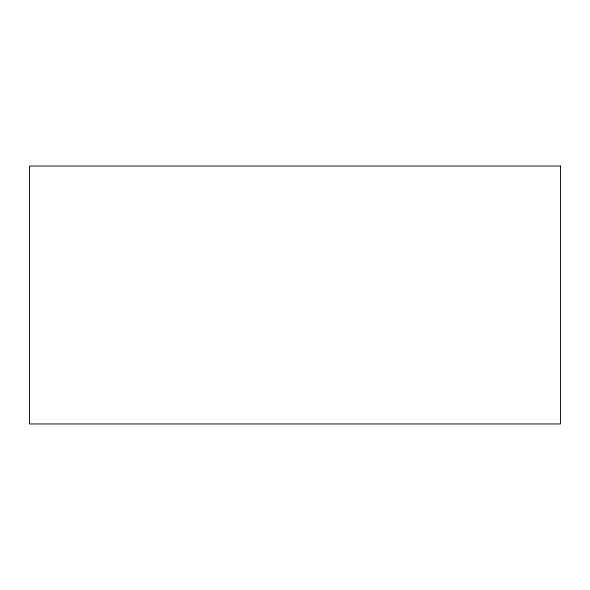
<?xml version="1.0" encoding="UTF-8"?>
<svg xmlns="http://www.w3.org/2000/svg" width="590" height="590" viewBox="0 0 590 590"><rect width="100%" height="100%" fill="white"/><g stroke="black" fill="none" stroke-linecap="round" stroke-linejoin="round"><path stroke-width="0.89" d="M560.5 166.041L29.5 166.041L29.5 423.959L560.5 423.959L560.5 166.041"/></g></svg>
